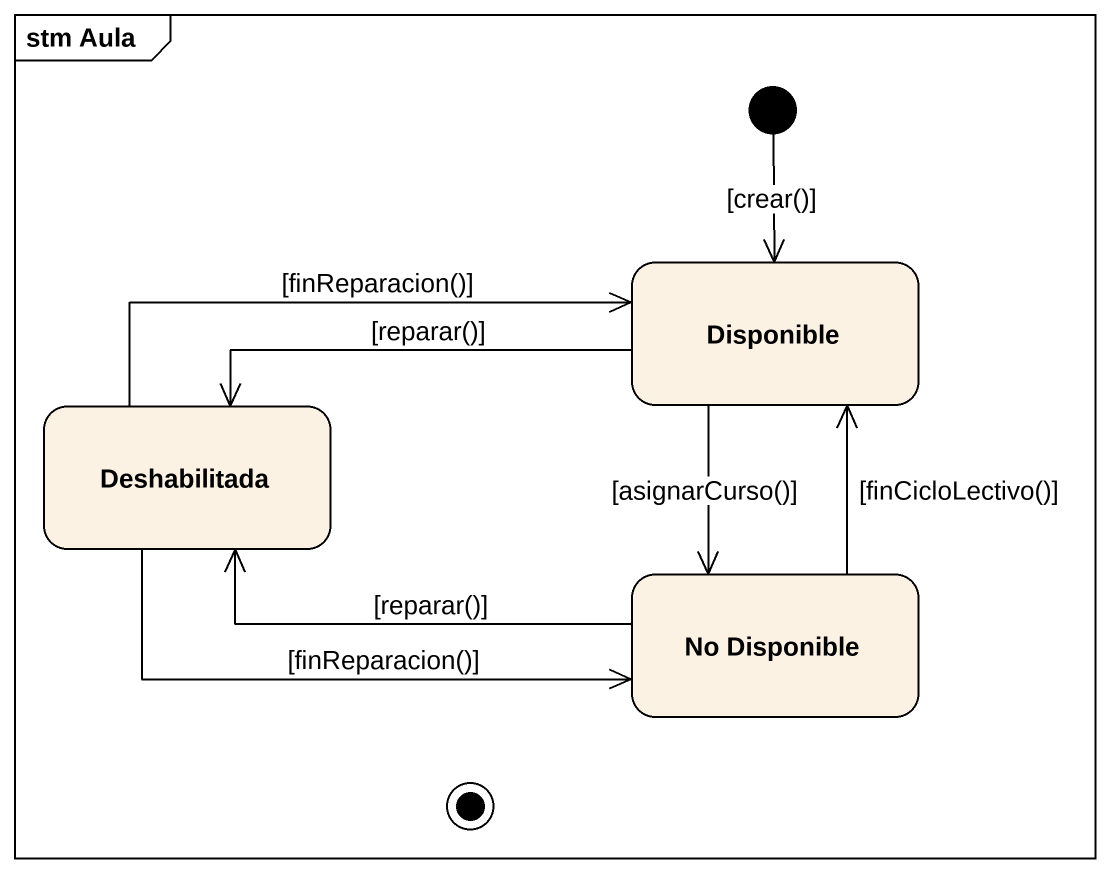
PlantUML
@startuml
mainframe stm Aula
hide empty description
state Disponible
state Deshabilitada
state "No Disponible" as No_Disponible
state final1 <<end>>
[*] --> Disponible : [crear()]
Disponible -left-> Deshabilitada : [reparar()]
Disponible --> No_Disponible : [asignarCurso()]
Deshabilitada -right-> Disponible : [finReparacion()]
Deshabilitada -right-> No_Disponible : [finReparacion()]
No_Disponible -up-> Disponible : [finCicloLectivo()]
No_Disponible -left-> Deshabilitada : [reparar()]
@enduml
